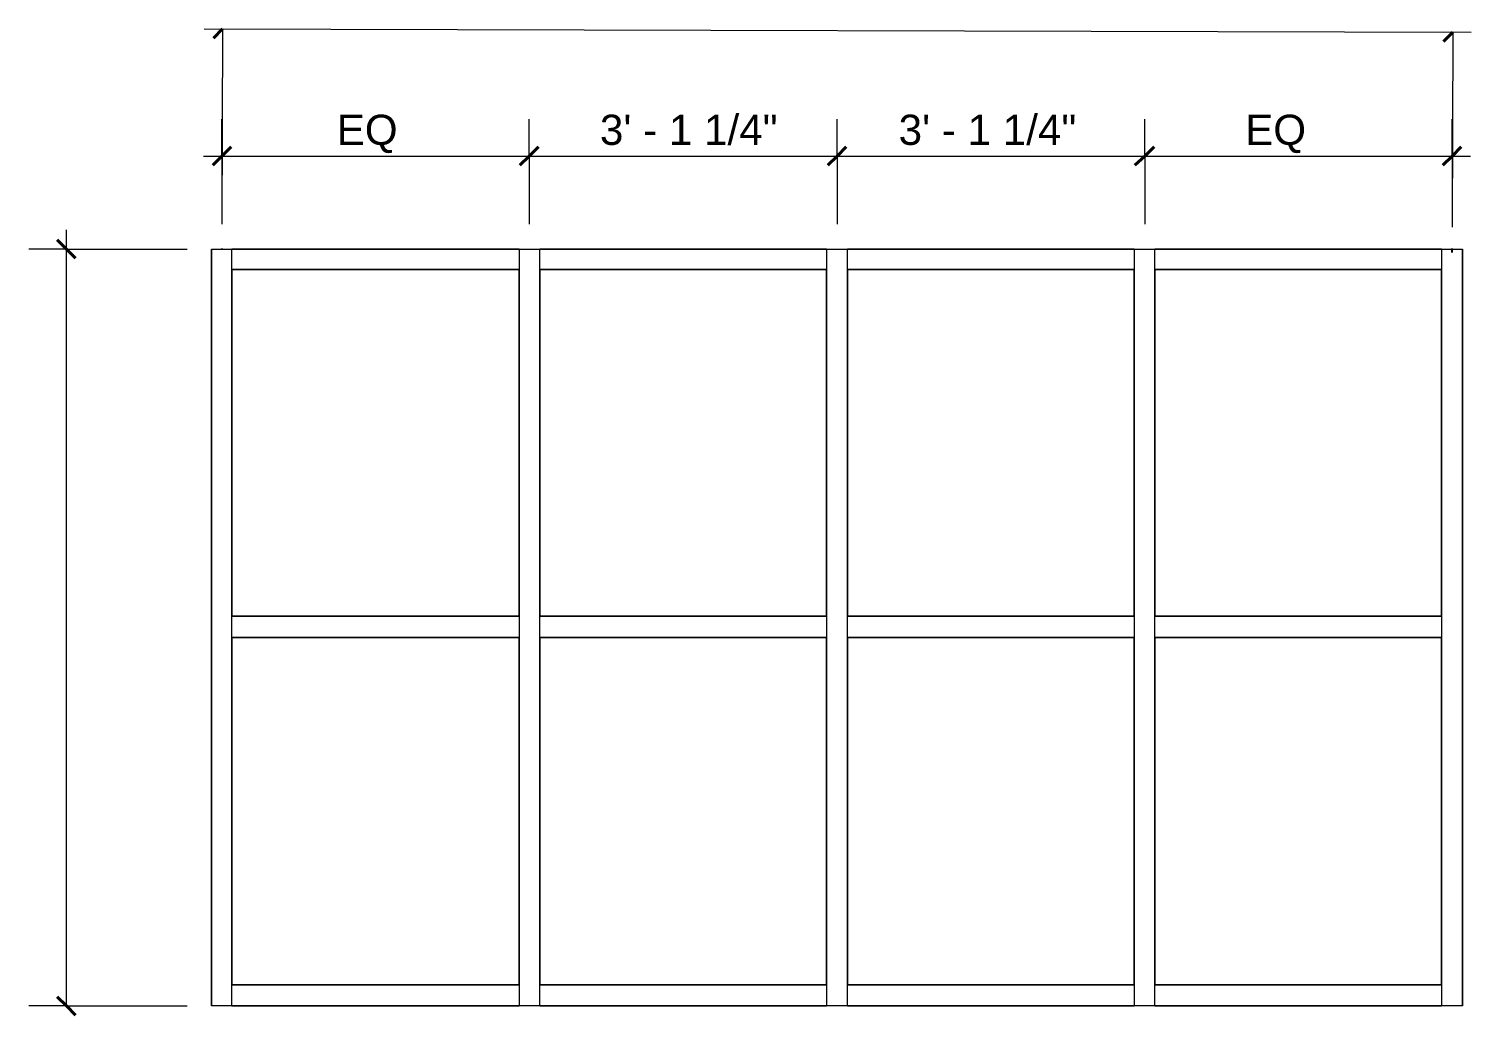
# Model space of a CAD drawing. Header units: inches. Extents: x -6061 to 13621, y -296 to 7483.
# Drawn here: x -2025.4 to -1850.2, y 3147.5 to 3267.3 of the extents above; entities that cross this region are included whole.
import ezdxf

# ---------------------------------------------------------------- set-up
doc = ezdxf.new("R2010")
doc.units = ezdxf.units.IN
doc.header["$MEASUREMENT"] = 0
doc.layers.get('0').update_dxf_attribs({"linetype": 'CONTINUOUS'})
doc.styles.add('Arial$001H0', font='arial.ttf')

msp = doc.modelspace()

# ---------------------------------------------------------------- linework, layer by layer
at = {"color": 7, "linetype": 'Continuous', "lineweight": 9, "true_color": 0x000007}
for p, q in [((-2004.12203, 3267.26804), (-1850.1881, 3266.86759)), ((-2001.8795, 3267.26804), (-2001.95959, 3243.56125)), ((-1852.43063, 3266.86759), (-1852.51072, 3243.1608)), ((-2001.95959, 3251.81057), (-2001.95959, 3256.29564)), ((-1964.63742, 3251.81057), (-1964.63742, 3256.29564)), ((-1927.23515, 3251.81057), (-1927.23515, 3256.29564)), ((-1889.83289, 3251.81057), (-1889.83289, 3256.29564)), ((-1852.51072, 3251.81057), (-1852.51072, 3256.29564)), ((-2004.20212, 3251.81057), (-1964.63742, 3251.81057)), ((-2001.95959, 3251.81057), (-2001.95959, 3243.56125)), ((-1964.63742, 3251.81057), (-1927.23515, 3251.81057)), ((-1964.63742, 3251.81057), (-1964.63742, 3243.56125)), ((-1927.23515, 3251.81057), (-1889.83289, 3251.81057)), ((-1927.23515, 3251.81057), (-1927.23515, 3243.56125)), ((-1889.83289, 3251.81057), (-1850.26819, 3251.81057)), ((-1889.83289, 3251.81057), (-1889.83289, 3243.56125)), ((-1852.51072, 3251.81057), (-1852.51072, 3243.56125)), ((-2020.86095, 3148.57392), (-2020.86095, 3242.84044)), ((-2020.86095, 3240.51781), (-2025.4261, 3240.51781)), ((-2020.86095, 3240.51781), (-2006.20439, 3240.51781)), ((-2003.24104, 3240.51781), (-2000.75823, 3240.51781)), ((-2003.24104, 3240.51781), (-2003.24104, 3194.62596)), ((-2000.75823, 3238.03501), (-2000.75823, 3240.51781)), ((-1965.83877, 3240.51781), (-2000.75823, 3240.51781)), ((-2000.75823, 3194.62596), (-2000.75823, 3240.51781)), ((-1965.83877, 3240.51781), (-1965.83877, 3238.03501)), ((-1965.83877, 3240.51781), (-1963.35597, 3240.51781)), ((-1965.83877, 3240.51781), (-1965.83877, 3194.62596)), ((-1963.35597, 3238.03501), (-1963.35597, 3240.51781)), ((-1928.5166, 3240.51781), (-1963.35597, 3240.51781)), ((-1963.35597, 3194.62596), (-1963.35597, 3240.51781)), ((-1928.5166, 3240.51781), (-1928.5166, 3238.03501)), ((-1928.5166, 3240.51781), (-1925.95371, 3240.51781)), ((-1928.5166, 3240.51781), (-1928.5166, 3194.62596)), ((-1925.95371, 3238.03501), (-1925.95371, 3240.51781)), ((-1891.11434, 3240.51781), (-1925.95371, 3240.51781)), ((-1925.95371, 3194.62596), (-1925.95371, 3240.51781)), ((-1891.11434, 3240.51781), (-1891.11434, 3238.03501)), ((-1891.11434, 3240.51781), (-1888.63153, 3240.51781)), ((-1891.11434, 3240.51781), (-1891.11434, 3194.62596)), ((-1888.63153, 3238.03501), (-1888.63153, 3240.51781)), ((-1853.79217, 3240.51781), (-1888.63153, 3240.51781)), ((-1888.63153, 3194.62596), (-1888.63153, 3240.51781)), ((-1853.79217, 3240.51781), (-1853.79217, 3238.03501)), ((-1853.79217, 3240.51781), (-1851.22927, 3240.51781)), ((-1853.79217, 3240.51781), (-1853.79217, 3194.62596)), ((-1851.22927, 3194.62596), (-1851.22927, 3240.51781)), ((-2000.75823, 3238.03501), (-1965.83877, 3238.03501)), ((-1965.83877, 3238.03501), (-2000.75823, 3238.03501)), ((-2000.75823, 3238.03501), (-2000.75823, 3195.90741)), ((-1965.83877, 3195.90741), (-1965.83877, 3238.03501)), ((-1963.35597, 3238.03501), (-1928.5166, 3238.03501)), ((-1928.5166, 3238.03501), (-1963.35597, 3238.03501)), ((-1963.35597, 3238.03501), (-1963.35597, 3195.90741)), ((-1928.5166, 3195.90741), (-1928.5166, 3238.03501)), ((-1925.95371, 3238.03501), (-1891.11434, 3238.03501)), ((-1891.11434, 3238.03501), (-1925.95371, 3238.03501)), ((-1925.95371, 3238.03501), (-1925.95371, 3195.90741)), ((-1891.11434, 3195.90741), (-1891.11434, 3238.03501)), ((-1888.63153, 3238.03501), (-1853.79217, 3238.03501)), ((-1853.79217, 3238.03501), (-1888.63153, 3238.03501)), ((-1888.63153, 3238.03501), (-1888.63153, 3195.90741)), ((-1853.79217, 3195.90741), (-1853.79217, 3238.03501)), ((-2003.24104, 3194.62596), (-2003.24104, 3148.57392)), ((-2000.75823, 3195.90741), (-1965.83877, 3195.90741)), ((-2000.75823, 3193.34451), (-2000.75823, 3195.90741)), ((-1965.83877, 3195.90741), (-2000.75823, 3195.90741)), ((-2000.75823, 3148.57392), (-2000.75823, 3194.62596)), ((-1965.83877, 3195.90741), (-1965.83877, 3193.34451)), ((-1965.83877, 3194.62596), (-1965.83877, 3148.57392)), ((-1963.35597, 3195.90741), (-1928.5166, 3195.90741)), ((-1963.35597, 3193.34451), (-1963.35597, 3195.90741)), ((-1928.5166, 3195.90741), (-1963.35597, 3195.90741)), ((-1963.35597, 3148.57392), (-1963.35597, 3194.62596)), ((-1928.5166, 3195.90741), (-1928.5166, 3193.34451)), ((-1928.5166, 3194.62596), (-1928.5166, 3148.57392)), ((-1925.95371, 3195.90741), (-1891.11434, 3195.90741)), ((-1925.95371, 3193.34451), (-1925.95371, 3195.90741)), ((-1891.11434, 3195.90741), (-1925.95371, 3195.90741)), ((-1925.95371, 3148.57392), (-1925.95371, 3194.62596)), ((-1891.11434, 3195.90741), (-1891.11434, 3193.34451)), ((-1891.11434, 3194.62596), (-1891.11434, 3148.57392)), ((-1888.63153, 3195.90741), (-1853.79217, 3195.90741)), ((-1888.63153, 3193.34451), (-1888.63153, 3195.90741)), ((-1853.79217, 3195.90741), (-1888.63153, 3195.90741)), ((-1888.63153, 3148.57392), (-1888.63153, 3194.62596)), ((-1853.79217, 3195.90741), (-1853.79217, 3193.34451)), ((-1853.79217, 3194.62596), (-1853.79217, 3148.57392)), ((-1851.22927, 3148.57392), (-1851.22927, 3194.62596)), ((-1965.83877, 3193.34451), (-2000.75823, 3193.34451)), ((-2000.75823, 3193.34451), (-2000.75823, 3151.13682)), ((-2000.75823, 3193.34451), (-1965.83877, 3193.34451)), ((-1965.83877, 3151.13682), (-1965.83877, 3193.34451)), ((-1928.5166, 3193.34451), (-1963.35597, 3193.34451)), ((-1963.35597, 3193.34451), (-1963.35597, 3151.13682)), ((-1963.35597, 3193.34451), (-1928.5166, 3193.34451)), ((-1928.5166, 3151.13682), (-1928.5166, 3193.34451)), ((-1891.11434, 3193.34451), (-1925.95371, 3193.34451)), ((-1925.95371, 3193.34451), (-1925.95371, 3151.13682)), ((-1925.95371, 3193.34451), (-1891.11434, 3193.34451)), ((-1891.11434, 3151.13682), (-1891.11434, 3193.34451)), ((-1853.79217, 3193.34451), (-1888.63153, 3193.34451)), ((-1888.63153, 3193.34451), (-1888.63153, 3151.13682)), ((-1888.63153, 3193.34451), (-1853.79217, 3193.34451)), ((-1853.79217, 3151.13682), (-1853.79217, 3193.34451)), ((-2000.75823, 3151.13682), (-1965.83877, 3151.13682)), ((-2000.75823, 3148.57392), (-2000.75823, 3151.13682)), ((-1965.83877, 3151.13682), (-2000.75823, 3151.13682)), ((-1965.83877, 3151.13682), (-1965.83877, 3148.57392)), ((-1963.35597, 3151.13682), (-1928.5166, 3151.13682)), ((-1963.35597, 3148.57392), (-1963.35597, 3151.13682)), ((-1928.5166, 3151.13682), (-1963.35597, 3151.13682)), ((-1928.5166, 3151.13682), (-1928.5166, 3148.57392)), ((-1925.95371, 3151.13682), (-1891.11434, 3151.13682)), ((-1925.95371, 3148.57392), (-1925.95371, 3151.13682)), ((-1891.11434, 3151.13682), (-1925.95371, 3151.13682)), ((-1891.11434, 3151.13682), (-1891.11434, 3148.57392)), ((-1888.63153, 3151.13682), (-1853.79217, 3151.13682)), ((-1888.63153, 3148.57392), (-1888.63153, 3151.13682)), ((-1853.79217, 3151.13682), (-1888.63153, 3151.13682)), ((-1853.79217, 3151.13682), (-1853.79217, 3148.57392)), ((-2020.86095, 3148.57392), (-2025.4261, 3148.57392)), ((-2020.86095, 3148.57392), (-2006.20439, 3148.57392)), ((-2000.75823, 3148.57392), (-2003.24104, 3148.57392)), ((-2000.75823, 3148.57392), (-1965.83877, 3148.57392)), ((-1963.35597, 3148.57392), (-1965.83877, 3148.57392)), ((-1963.35597, 3148.57392), (-1928.5166, 3148.57392)), ((-1925.95371, 3148.57392), (-1928.5166, 3148.57392)), ((-1925.95371, 3148.57392), (-1891.11434, 3148.57392)), ((-1888.63153, 3148.57392), (-1891.11434, 3148.57392)), ((-1888.63153, 3148.57392), (-1853.79217, 3148.57392)), ((-1851.22927, 3148.57392), (-1853.79217, 3148.57392))]:
    msp.add_line(p, q, dxfattribs=at)
at = {"color": 7, "linetype": 'Continuous', "lineweight": 40, "true_color": 0x000007}
for p, q in [((-2001.8795, 3267.26804), (-2003.00077, 3266.14677)), ((-1852.43063, 3266.86759), (-1853.5519, 3265.74632)), ((-2001.95959, 3251.81057), (-2000.83832, 3252.93184)), ((-1964.63742, 3251.81057), (-1963.51615, 3252.93184)), ((-1927.23515, 3251.81057), (-1926.11389, 3252.93184)), ((-1889.83289, 3251.81057), (-1888.71163, 3252.93184)), ((-1852.51072, 3251.81057), (-1851.38945, 3252.93184)), ((-2001.95959, 3251.81057), (-2003.08086, 3250.68931)), ((-1964.63742, 3251.81057), (-1965.75868, 3250.68931)), ((-1927.23515, 3251.81057), (-1928.35642, 3250.68931)), ((-1889.83289, 3251.81057), (-1891.03425, 3250.68931)), ((-1852.51072, 3251.81057), (-1853.63199, 3250.68931)), ((-2020.86095, 3240.51781), (-2021.98221, 3241.63908)), ((-2020.86095, 3240.51781), (-2019.73968, 3239.39655)), ((-2020.86095, 3148.57392), (-2021.98221, 3149.69519)), ((-2020.86095, 3148.57392), (-2019.73968, 3147.45265))]:
    msp.add_line(p, q, dxfattribs=at)
at = {"color": 7, "linetype": 'Continuous', "lineweight": 18, "true_color": 0x000007}
for p, q in [((-2003.24104, 3148.57392), (-2003.24104, 3240.51781)), ((-2003.24104, 3240.51781), (-1851.22927, 3240.51781)), ((-1851.22927, 3240.51781), (-1851.22927, 3148.57392)), ((-1851.22927, 3148.57392), (-2003.24104, 3148.57392))]:
    msp.add_line(p, q, dxfattribs=at)
at = {"color": 7, "linetype": 'Continuous', "lineweight": 25, "true_color": 0x000007}
for p, q in [((-2001.95959, 3240.5979), (-2001.95959, 3240.51781)), ((-1852.51072, 3240.11736), (-1852.51072, 3240.5979))]:
    msp.add_line(p, q, dxfattribs=at)

# ---------------------------------------------------------------- texts
at = {"color": 7, "style": 'Arial$001H0'}
for s, height, p in [('EQ', 3.667117, (-1988.02002, 3253.17142)), ('3\' - 1 1/4"', 3.6671166, (-1956.04018, 3253.17142)), ('3\' - 1 1/4"', 3.6671166, (-1919.74746, 3253.17142)), ('EQ', 3.667117, (-1877.64547, 3253.17142))]:
    msp.add_text(s, height=height, dxfattribs=at).set_placement(p)

doc.saveas('drawing.dxf')
